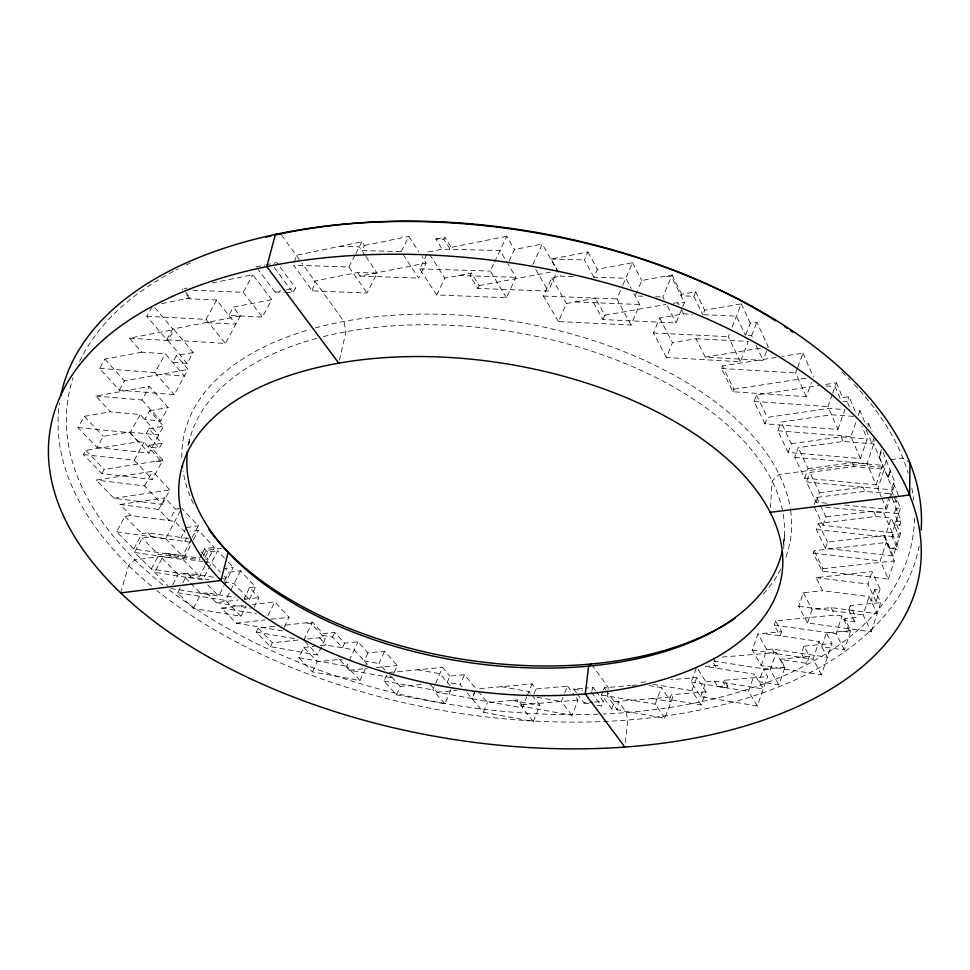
<?xml version="1.0" encoding="UTF-8"?>
<svg xmlns="http://www.w3.org/2000/svg" width="970" height="970" viewBox="0 0 970 970"><rect width="100%" height="100%" fill="white"/><g stroke="black" fill="none" stroke-linecap="round" stroke-linejoin="round"><path stroke-width="0.73" stroke-dasharray="4.85 3.64" d="M783.675 548.644L784.451 535.222L783.348 545.152M770.459 507.843L772.12 481.011L779.201 474.475L853.212 464.666L884.034 467.358L886.41 460.265L889.417 459.877M625.359 742.559L627.723 720.031L626.353 712.538L618.302 701.371L617.369 709.846L607.268 695.975L608.238 687.439L592.136 665.141M188.617 444.405L189.914 438.549L187.501 447.243M339.415 360.294L345.987 331.716L343.938 321.434L301.779 263.04M312.304 290.854L314.741 280.997L357.566 272.509L377.148 273.152L367.072 293.073L312.304 290.854L293.643 265.222L348.921 266.944L367.072 293.073M294.371 262.397L296.189 255.304L361.883 241.785L364.393 245.495L361.798 250.575L401.24 251.557L418.652 278.087L426.06 263.052L421.962 256.71M120.68 592.912L128.586 565.474L134.903 559.872L169.798 555.252L199.868 559.641M825.397 548.268L827.507 542.157L884.167 535.598L899.384 537.247L891.212 518.053L875.825 516.476L818.474 523.363L816.316 529.535L825.397 548.268L893.273 556.016L900.536 533.706L895.407 521.617L901.191 520.926L895.953 508.438L900.451 507.892L895.468 495.912L893.54 501.757L896.316 502.024L897.602 498.131M884.167 535.598L889.781 548.45L897.626 549.323L898.22 547.492L892.691 534.615L900.536 533.706M871.23 631.797L880.699 602.637L874.722 589.687L880.093 589.13L872.054 571.572L816.061 577.611L822.633 590.706L869.096 596.623L877.11 613.695L831.144 607.62L812.108 609.536L807.501 622.995L871.23 631.797L863.106 614.871L869.096 596.623M888.387 579.126L894.316 560.866L886.265 542.46L814.109 550.693L813.26 553.118L822.172 571.1L888.387 579.126L880.214 560.89L886.265 542.46M874.722 589.687L871.072 600.83L876.068 601.485L880.093 589.13M892.691 534.615L892.085 536.458L897.626 549.323M895.407 521.617L894.243 525.17L899.626 525.74L901.191 520.926M895.953 508.438L894.364 513.275L899.626 525.74M814.351 507.164L823.033 525.328L892.303 532.748L900.451 507.892M850.726 630.609L826.428 632.913L821.796 646.687L844.337 649.948L850.726 630.609L844.797 618.666L856.049 617.563L850.278 605.692L880.699 602.637M844.797 618.666L844.227 620.376L854.643 621.806L856.049 617.563M876.068 601.485L867.944 584.037L872.054 571.572M893.273 556.016L884.979 536.992L891.212 518.053M848.859 609.96L850.278 605.692M883.124 452.287L895.177 483.048L893.382 483.278L891.224 489.789L896.316 502.024M892.303 532.748L883.815 512.972L890.193 493.754L864.852 491.341L816.704 497.416L814.23 504.461M844.543 505.03L886.507 509.238L889.696 499.586M890.157 498.216L895.177 483.048M843.1 631.337L850.156 632.319L842.045 616.011L834.867 615.041L775.636 620.909L781.577 631.664L757.909 633.943L752.199 650.058L761.232 665.541L821.469 674.805L831.908 643.546L826.428 632.913M890.145 470.814L887.829 477.749L890.727 470.741M844.337 649.948L836.104 633.786L842.045 616.011M876.104 484.842L882.664 465.345L873.752 443.92L843.088 441.459L798.261 447.643L794.745 457.331L804.663 478.198L876.104 484.842L867.047 463.587L875.668 438.294M826.549 503.236L816.061 502.181L806.482 482.017L809.901 472.438L854.061 466.606L884.3 469.262L877.765 488.722L881.257 496.931M881.439 449.704L879.075 456.7L888.374 477.798M879.62 456.749L882.033 449.631M821.469 674.805L813.042 659.139L819.019 641.425L763.317 633.422M809.392 656.181L779.977 659.345L806.943 663.419L809.392 656.181L803.96 646.129L831.908 643.546M874.285 437.143L872.018 443.787L866.452 430.437L863.543 430.207M803.96 646.129L801.475 653.404L806.943 663.419M853.406 416.385L831.448 414.784L781.032 422.071L777.807 430.801L788.149 452.42L860.414 458.58L867.18 438.901L861.833 426.157M822.172 571.1L822.996 568.687L814.109 550.693M784.96 667.299L763.341 669.203L758.964 681.716L778.898 684.893L784.96 667.299L780.159 658.812M867.835 426.436L868.756 423.757L865.616 424.205L859.978 410.662L855.164 411.365L848.992 396.657L842.687 397.603L841.802 400.076M823.033 525.328L825.943 516.937L820.402 505.224M807.501 622.995L798.698 606.286L803.39 592.718L822.633 590.706M781.577 631.664L780.122 635.835L774.157 625.092L775.636 620.909M860.414 458.58L850.957 436.561L856.401 420.956M858.292 415.499L859.978 410.662M700.582 696.533L705.93 681.849L696.593 667.214L691.149 682.019L700.582 696.533L757.352 706.002L767.622 676.526L763.341 669.203M778.898 684.893L770.192 669.846L776.182 652.64L722.019 657.09M761.232 665.541L766.833 649.573L757.909 633.943M849.465 407.048L847.21 401.713L848.992 396.657M837.898 429.431L844.894 409.595L828.683 408.443L767.355 417.403L764.954 423.817L837.898 429.431L827.919 406.575L832.224 394.572M757.352 706.002L748.452 691.343L754.49 674.186L705.202 666.451L717.703 665.323L716.636 668.245L712.804 662.086M816.061 502.181L819.407 492.687L809.901 472.438M705.93 681.849L714.405 681.122L717.885 686.651L726.954 688.13L727.791 685.814L724.335 680.261L767.622 676.526M832.696 393.238L836.419 382.823L823.106 384.847M804.663 478.198L808.095 468.607L798.261 447.643M724.335 680.261L723.511 682.577L726.954 688.13M788.149 452.42L791.302 443.763L781.032 422.071M705.99 691.816L671.385 694.726L669.555 699.625L701.201 704.996L705.99 691.816L696.751 677.448L671.155 679.679M776.133 357.384L722.395 365.957L721.401 368.479L732.932 391.747L806.276 396.682L811.405 382.629M701.201 704.996L691.877 690.725L696.751 677.448M602.916 691.392L601.509 694.993L611.658 708.852L664.862 718.2L672.804 696.824L671.385 694.726M806.276 396.682L795.643 372.941L797.219 368.685M797.74 367.266L803.002 353.092L782.099 356.426M664.862 718.2L655.162 704.208L661.407 687.597L648.336 685.426M764.954 423.817L754.102 401.41L756.552 394.935L818.668 385.514M696.011 338.736L748.294 341.391L740.401 361.762L666.402 357.493L672.477 342.665L696.011 338.736L705.251 357.118L763.075 360.404L768.228 346.896L756.867 322.101L750.246 323.216L745.494 335.414L751.58 335.729L753.496 339.839M751.58 335.729L756.867 322.101M732.932 391.747L733.902 389.237L722.395 365.957M611.658 708.852L614.41 701.698L606.844 691.258M597.18 705.251L601.545 706.014L603.364 701.334L596.55 692.071M603.376 690.191L604.322 687.779L630.597 685.499M740.401 361.762L728.349 336.699L729.961 332.589M732.132 327.096L741.286 303.865L704.656 310.206L702.85 314.692L736.448 316.135L745.494 335.414M591.761 690.979L593.155 687.439L585.662 688.094M478.052 691.21L487.51 702.547L518.029 699.928L517.459 701.322L521.363 706.16L571.961 715.29L578.011 700.037L572.761 693.101M571.961 715.29L561.375 701.54L564.164 694.556M564.734 693.15L567.523 686.166L535.986 688.942L532.069 683.947L476.161 688.942M475.13 691.392L472.014 698.727L483.436 712.259L533.306 721.486L539.866 705.336L532.894 696.521M533.924 693.999L535.986 688.942M521.363 706.16L521.933 704.778L518.029 699.928M533.306 721.486L522.272 707.821L526.722 696.969M527.28 695.611L532.069 683.947M693.805 296.286L695.66 291.764L681.643 294.262L681.013 295.801L693.805 296.286L702.838 314.704M633.834 293.425L639.691 304.531L630.997 325.023L558.417 321.579L566.468 303.525L595.483 298.287L593.567 302.664L602.964 319.566L676.054 322.937L682.177 308.048M682.735 306.69L684.408 302.628L671.398 276.511L664.705 276.304M666.402 357.493L653.44 332.965L659.673 318.002L683.523 313.868L692.434 314.256M664.147 299.597L662.825 297.002L672.04 274.959L641.764 280.5L637.908 289.521M483.436 712.259L487.51 702.547M429.661 683.741L436.985 692.18L471.893 698.497L475.009 691.137M637.363 290.806L635.168 295.959L643.898 296.286M462.144 686.954L460.204 684.638L464.436 674.756L476.052 688.688M630.997 325.023L616.908 298.918L622.255 286.514M622.849 285.144L632.537 262.7L597.35 269.296L593.846 277.226L625.82 278.244L631.167 288.369M386.739 675.047L384.023 681.098L396.463 694.86L444.89 703.784L451.814 687.694M602.964 319.566L604.843 315.214L595.483 298.287M464.436 674.756L449.971 676.102L447.267 682.346L460.204 684.638M444.89 703.784L432.802 689.9L442.599 667.396L449.971 676.102M593.846 277.226L584.389 259.924L587.953 251.957L551.033 259.051L560.733 276.171L574.276 276.595M396.463 694.86L400.198 686.445L423.769 684.286M365.508 668.378L359.979 680.516L312.473 671.883L298.906 657.709L303.804 647.427L317.263 661.673L339.512 659.454L349.442 670.197L391.807 677.763L393.638 673.689M394.244 672.343L397.276 665.553L384.629 651.21L367.969 652.895L358.003 641.776L344.58 643.171L334.771 632.379L322.925 633.64L312.352 622.134L281.93 625.492M558.417 321.579L543.491 296.056L551.748 277.856L560.733 276.171M384.945 670.1L379.052 663.516L384.629 651.21M477.858 288.417L479.168 285.641L471.347 273.067L470.026 275.832L477.858 288.417L548.292 291.036L557.435 270.848M367.969 652.895L364.283 660.946L379.052 663.516M359.979 680.516L346.739 666.196L348.618 662.11M349.248 660.752L358.003 641.776M532.857 264.422L542.242 244.064L556.707 269.575M426.776 254.589L419.695 268.908L436.67 294.953L506.486 297.741L515.943 277.359L507.819 263.719M344.58 643.171L342.41 647.851L332.564 637.084L322.137 635.326L322.925 633.64M274.51 626.317L258.178 628.111L256.238 632.088L270.424 646.699L317.626 654.968L325.265 638.733L311.54 623.831L305.683 622.873M312.473 671.883L317.263 661.673M332.564 637.084L334.771 632.379M509.032 261.124L514.476 249.508L542.242 244.064M506.486 297.741L490.25 271.091L493.9 263.379M494.506 262.094L506.716 236.268L514.476 249.508M303.755 640.188L312.352 622.134M270.424 646.699L272.327 642.758L298.833 639.945M284.234 627.178L289.048 617.223L274.704 601.873L252.564 604.455M436.67 294.953L444.818 278.172L471.347 273.067M267.962 615.671L274.704 601.873M506.716 236.268L451.147 247.374L450.189 249.338L443.848 239.214L435.845 239.056L442.211 249.157L499.974 250.515L507.116 262.506M443.848 239.214L444.818 237.238L451.147 247.374M254.079 607.402L258.941 597.544L249.593 587.626L244.052 598.769L249.29 599.593L255.583 586.899L240.499 570.809L228.823 572.288L225.173 568.432L233.212 567.414L224.616 584.461M180.238 587.747L177.655 592.743L193.345 608.408L241.009 616.289L246.101 606.02M241.009 616.289L225.622 600.442L230.169 591.373M230.824 590.087L240.499 570.809M401.24 251.557L408.855 236.401L418.688 251.63M224.506 580.824L228.823 572.288M170.817 588.499L218.723 596.126L223.961 585.759M224.446 558.089L217.632 550.851L202.839 579.793L154.618 572.373L162.075 558.174L171.46 556.938L202.936 561.557M193.345 608.408L200.935 593.531L206.634 592.84L235.067 597.35M205.01 557.52L207.774 552.148L217.632 550.851M190.654 542.242L151.72 536.798L142.238 538.107L134.6 552.439L151.284 569.05L199.553 576.422L204.925 565.959M205.591 564.649L214.418 547.432L198.353 530.36L190.156 531.487M348.921 266.944L355.129 254.892M355.82 253.558L361.883 241.785M201.772 554.125L199.699 558.162L168.162 553.579L158.765 554.84L142.238 538.107M202.463 552.779L204.549 548.741L214.418 547.432M203.373 555.81L206.149 550.426L221.487 548.402M182.821 582.752L185.403 577.756L191.138 577.029L209.011 579.769M185.221 532.324L174.794 521.363L130.901 515.555L124.948 516.416L116.582 531.839L133.775 548.996L182.542 556.101L191.49 538.908M192.169 537.598L198.28 525.849L181.729 508.195M134.6 552.439L183.172 559.581L191.393 543.758M193.466 539.756L198.353 530.36M172.805 584.655L178.116 574.422L187.416 573.234L215.74 577.538M186.907 537.707L184.967 541.442L181.16 537.489L185.719 528.747M285.532 292.467L293.001 292.77L295.523 287.993L276.802 262.603L266.471 264.725M116.582 531.839L165.652 538.714L181.038 509.517M151.284 569.05L158.765 554.84M180.481 508.377L175.473 509.104L169.362 520.647L158.668 509.468L120.062 504.497L130.901 515.555M133.775 548.996L141.959 533.694L147.864 532.87L188.532 538.495M158.668 509.468L164.864 497.852L175.473 509.104M162.16 504.4L169.883 489.911L152.496 471.299L96.139 480.077L113.987 498.301L162.16 504.4L144.603 485.909L96.139 480.077M271.697 299.645L233.285 307.15L228.811 315.395L262.385 317.105L271.697 299.645L252.818 274.728L212.078 282.998M144.603 485.909L152.496 471.299M152.278 306.593L146.797 316.256L166.707 339.803L225.416 343.441L240.233 316.002L233.285 307.15M156.17 461.199L161.929 461.841L144.009 442.381L138.201 441.774L85.784 450.395L83.432 454.566L101.886 473.578L152.399 479.495L162.839 460.144L149.21 445.315L148.277 447.012L159.335 448.176L162.014 443.229L148.846 428.752L146.118 433.723L159.335 448.176M192.86 290.212L243.252 292.334L252.818 274.728M97.036 447.485L148.98 453.038L163.554 426.291L149.598 410.746L144.773 419.489L160.802 421.004L168.149 407.545L149.513 386.448L95.897 396.027L110.483 411.801L140.298 414.554L158.813 434.984L129.192 432.038L103.256 436.379L97.036 447.485L77.952 427.54L84.329 416.348L110.483 411.801M83.432 454.566L134.248 460.18L144.009 442.381M193.151 352.522L176.407 355.626L172.696 362.356L187.198 363.386L193.151 352.522L174.006 329.594L129.531 338.166L141.705 352.183L165.361 353.783L184.421 376.081L160.959 374.311M141.705 352.183L104.905 359.118L99.595 368.394L119.286 390.134L174.236 394.705L188.071 369.388L176.407 355.626M146.797 316.256L205.955 319.397L216.613 300.009L235.795 324.21L206.04 322.598M77.952 427.54L130.222 432.753L140.298 414.554M99.595 368.394L154.933 372.553L165.361 353.783M95.897 396.027L141.996 400.016L149.513 386.448M101.886 473.578L104.19 469.431L162.839 460.144M166.707 339.803L172.721 329.024L240.233 316.002M185.694 292.285L190.253 297.911L189.768 298.784L185.209 293.158M129.531 338.166L167.895 340.543L174.006 329.594M182.481 289.775L182.966 288.902M119.286 390.134L124.463 380.931L188.071 369.388M256.128 266.847L264.992 265.028M364.393 245.495L408.855 236.401M184.421 288.611L187.331 288.017M435.845 239.056L444.818 237.238M161.748 303.622L190.253 297.911M428.061 251.982L442.211 249.157M257.026 268.047L275.068 292.031L280.912 290.879M286.756 289.727L295.523 287.993M357.566 272.509L360.028 276.074L426.06 263.052M479.168 285.641L553.009 271.685M604.843 315.214L665.844 304.459M673.277 303.149L684.408 302.628M149.598 410.746L168.149 407.545M148.846 428.752L163.554 426.291M149.21 445.315L162.014 443.229M705.251 357.118L760.904 348.084M733.902 389.237L806.094 378.142M113.987 498.301L169.883 489.911M120.062 504.497L164.864 497.852M186.373 527.498L198.28 525.849M791.302 443.763L841.075 436.839L867.18 438.901M808.095 468.607L852.363 462.714L882.664 465.345M890.909 459.671L902.9 458.082L908.805 462.108M819.407 492.687L863.021 487.134L864.852 491.341M825.943 516.937L873.509 511.166L898.547 513.7L890.193 493.754M249.593 587.626L255.583 586.899M206.634 592.84L216.201 602.6L238.305 599.981M244.21 599.278L258.941 597.544M282.44 630.912L236.34 623.152L221.572 608.081L246.659 605.147M889.781 548.45L898.22 547.492M236.34 623.152L264.943 619.927M270.969 619.26L289.048 617.223M822.996 568.687L894.316 560.866M307.66 639L319.445 637.751L325.265 638.733M303.804 647.427L314.268 646.335M320.245 645.705L326.223 645.086L354.256 649.876L367.351 664.329L364.429 663.819M349.442 670.197L367.387 668.451M376.348 667.59L397.276 665.553M389.322 672.489L442.599 667.396M766.833 649.573L772.193 649.076L827.337 657.236L819.019 641.425M436.985 692.18L456.518 690.434M641.049 682.322L645.559 681.922M576.289 692.592L573.682 689.136L584.17 688.215M632.088 685.366L636.562 684.978M717.885 686.651L727.791 685.814M521.933 704.778L578.011 700.037M577.15 693.744L584.073 702.947L592.973 702.207M594.464 702.074L603.364 701.334M614.41 701.698L672.804 696.824M339.5 246.392L359.276 246.865L365.023 255.328M551.033 259.051L584.389 259.924M419.695 268.908L490.25 271.091M458.846 275.468L515.943 277.359M360.028 276.074L418.652 278.087M655.55 296.735L662.825 297.002M543.491 296.056L616.908 298.918M575.343 301.925L639.691 304.531M275.068 292.031L284.04 292.406M186.616 298.639L216.613 300.009M653.44 332.965L728.349 336.699M721.401 368.479L795.643 372.941M826.137 385.987L835.085 386.557L841.366 401.313M842.833 401.41L847.21 401.713M754.102 401.41L827.919 406.575M777.807 430.801L850.957 436.561M794.745 457.331L867.047 463.587M806.482 482.017L892.897 489.947L884.3 469.262M825.664 507.08L883.815 512.972M816.316 529.535L884.979 536.992M813.26 553.118L880.214 560.89M816.061 577.611L867.944 584.037M798.698 606.286L863.106 614.871M774.157 625.092L836.104 633.786M205.41 558.999L208.271 559.411L201.19 551.991M204.367 561.763L211.508 562.806L220.348 572.07M752.199 650.058L813.042 659.139M220.226 578.217L227.222 579.284L224.276 576.192M782.644 667.505L784.779 667.833L776.182 652.64M223.9 582.048L234.073 583.613L249.29 599.593M713.532 661.079L770.192 669.846M177.655 592.743L225.622 600.442M714.405 681.122L763.281 688.979L754.49 674.186M216.201 602.6L250.49 608.141M691.149 682.019L748.452 691.343M221.572 608.081L256.371 613.767M653.004 684.299L691.877 690.725M652.264 698.545L670.985 701.722L661.407 687.597M256.238 632.088L297.814 639.181M573.682 689.136L582.485 690.64M601.509 694.993L655.162 704.208M417.573 669.785L439.871 673.665L449.995 685.56M501.284 686.699L528.953 691.537L532.106 695.526M339.512 659.454L342.446 659.964M584.073 702.947L589.893 703.965M537.162 697.272L561.375 701.54M298.906 657.709L346.739 666.196M512.403 700.413L539.866 705.336M384.023 681.098L432.802 689.9M472.014 698.727L522.272 707.821M154.618 572.373L167.774 585.468M162.075 558.174L178.116 574.422M124.948 516.416L141.959 533.694M185.403 577.756L189.538 581.964M190.581 583.018L200.935 593.531M147.864 532.87L151.72 536.798M168.162 553.579L171.46 556.938M187.416 573.234L191.138 577.029M165.652 538.714L182.542 556.101M183.172 559.581L199.553 576.422M207.798 584.898L218.723 596.126M85.784 450.395L104.19 469.431M258.178 628.111L272.327 642.758M204.549 548.741L207.774 552.148M84.329 416.348L103.256 436.379M304.75 641.243L317.626 654.968M134.248 460.18L152.399 479.495M228.35 562.236L233.212 567.414M130.222 432.753L148.98 453.038M129.192 432.038L138.201 441.774M319.445 637.751L326.223 645.086M389.843 675.569L391.807 677.763M141.996 400.016L160.802 421.004M104.905 359.118L124.463 380.931M391.637 676.878L400.198 686.445M154.933 372.553L174.236 394.705M467.019 692.726L471.893 698.497M167.895 340.543L187.198 363.386M154.848 307.635L172.721 329.024M205.955 319.397L225.416 343.441M243.252 292.334L262.385 317.105M567.523 686.166L571.888 691.949M274.219 267.429L293.001 292.77M591.3 692.156L601.545 706.014M593.155 687.439L595.701 690.907M604.322 687.779L606.007 690.106M281.567 235.043L300.906 261.827M365.836 256.517L377.148 273.152M429.649 254.479L444.818 278.172M713.108 657.915L717.703 665.323M535.792 269.49L548.292 291.036M551.748 277.856L566.468 303.525M772.193 649.076L774.036 652.325M587.953 251.957L597.35 269.296M659.673 318.002L672.477 342.665M632.537 262.7L641.764 280.5M803.39 592.718L812.108 609.536M667.457 306.083L676.054 322.937M677.739 302.361L679.024 304.919M681.595 310.036L683.523 313.868M831.144 607.62L834.867 615.041M672.04 274.959L681.643 294.262M848.847 609.972L854.643 621.806M695.66 291.764L704.656 310.206M818.474 523.363L827.507 542.157M756.552 394.935L767.355 417.403M816.704 497.416L819.783 503.927M756.054 345.32L763.075 360.404M741.286 303.865L750.246 323.216M803.002 353.092L813.466 377.015M841.075 436.839L843.088 441.459M852.363 462.714L854.061 466.606M873.509 511.166L875.825 516.476M881.839 498.289L886.507 509.238M836.419 382.823L842.687 397.603M868.756 423.757L872.078 431.795M893.382 483.278L898.45 495.549M919.136 545.989A435.748 243.276 9.4 0 1 614.519 720.94A435.748 243.276 9.4 0 1 157.104 590.694M151.562 586.183A435.748 243.276 9.4 0 1 59.509 402.962M188.641 444.03A301.682 166.707 9.4 0 1 316.535 338.397M323.337 336.614A301.682 166.707 9.4 0 1 640.491 370.116A301.682 166.707 9.4 0 1 783.287 545.88M790.659 510.693A307.745 170.902 9.4 0 1 784.669 560.539M780.741 569.135A307.745 170.902 9.4 0 1 761.183 596.368M193.345 503.66A307.745 170.902 9.4 0 1 183.063 470.971M181.875 457.828A307.745 170.902 9.4 0 1 309.757 329.497M315.226 327.957A307.745 170.902 9.4 0 1 790.283 508.268M914.48 518.198A428.025 239.893 9.4 0 1 603.231 713.993M598.066 714.199A428.025 239.893 9.4 0 1 168.428 589.214M162.863 584.813A428.025 239.893 9.4 0 1 73.102 377.791M79.601 361.519A428.025 239.893 9.4 0 1 178.177 268.896M186.119 265.004A428.025 239.893 9.4 0 1 190.181 263.1M841.972 372.068A428.025 239.893 9.4 0 1 850.096 380.119M854.194 384.399A428.025 239.893 9.4 0 1 908.162 473.178M911.836 488.213A428.025 239.893 9.4 0 1 913.655 500.217"/><path stroke-width="1.45" d="M909.981 462.92L909.605 495.015L770.18 512.318M591.288 663.965L588.632 666.135L585.274 693.914L624.874 747.058M120.68 592.912L221.002 580.472L228.132 552.403L224.276 548.026M280.706 233.843L275.395 234.425L266.798 266.604L338.76 363.156M266.059 237.177A428.025 239.893 9.4 0 1 270.897 236.025M275.771 234.922A428.025 239.893 9.4 0 1 775.697 320.864M784.972 326.866A428.025 239.893 9.4 0 1 787.24 328.393M790.611 330.673A428.025 239.893 9.4 0 1 792.842 332.213M60.807 395.59A435.748 243.276 9.4 0 1 522.454 230.642A435.748 243.276 9.4 0 1 921.185 529.947M734.981 618.399A307.745 170.902 9.4 0 1 457.028 658.363A307.745 170.902 9.4 0 1 208.877 529.511M182.554 467.225A307.745 170.902 9.4 0 1 182.348 465.357M782.244 551.166A301.682 166.719 9.4 0 1 457.306 660.703A301.682 166.719 9.4 0 1 187.452 451.389M209.459 657.575A440.586 239.857 9.4 0 0 915.753 589.736A440.586 239.857 9.4 0 0 329.327 257.329A440.586 239.857 9.4 0 0 209.459 657.575M304.471 640.236A304.956 164.294 9.4 0 0 781.335 577.647A304.956 164.294 9.4 0 0 356.536 360.428A304.956 164.294 9.4 0 0 304.471 640.236"/></g></svg>
